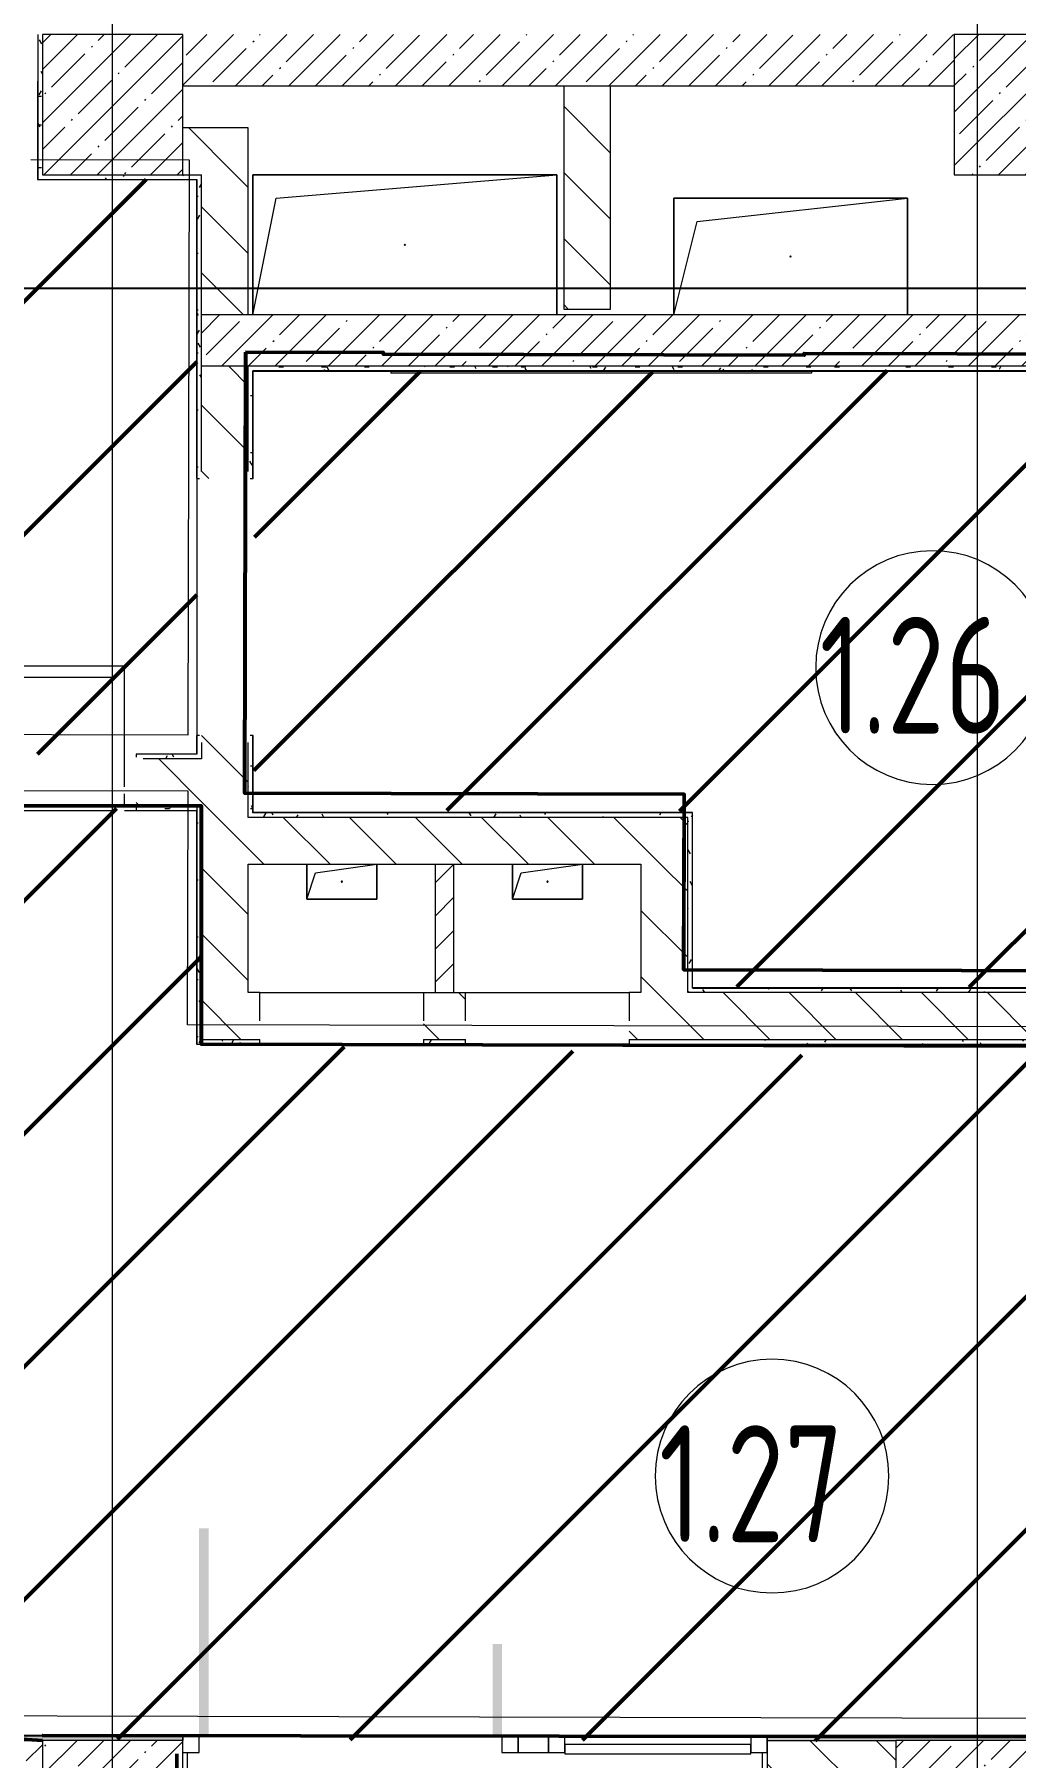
# Model space of a CAD drawing. Header units: millimetres. Extents: x -213547 to 415037, y -3642 to 106956.
# Drawn here: x 21940 to 26137, y 7691 to 15064 of the extents above; entities that cross this region are included whole.
import ezdxf

# ---------------------------------------------------------------- set-up
doc = ezdxf.new("R2010")
doc.units = ezdxf.units.MM
for name, color, linetype, lineweight in [('10)FK4', 3, 'Continuous', 50), ('2)CF1', 5, 'Continuous', 30), ('5.5) Перег WD5', 3, 'Continuous', 40), ('950 Штук CF1 CF13 CF1.3', 3, 'Continuous', 50), ('A-AREA-BNDY', 7, 'Continuous', 5), ('A-AREA-IDEN', 7, 'Continuous', 9), ('A-FLOR', 7, 'Continuous', 9), ('A-GENM', 7, 'Continuous', 9), ('A-GLAZ-CURT', 7, 'Continuous', 9), ('A-GLAZ-CURT-1', 7, 'Continuous', 5), ('A-GLAZ-CURT-2', 7, 'Continuous', 20), ('A-GLAZ-CWMG', 7, 'Continuous', 9), ('A-GLAZ-CWMG-1', 7, 'Continuous', 20), ('A-WALL', 7, 'Continuous', 5), ('I-WALL', 7, 'Continuous', 5), ('S-COLS', 7, 'Continuous', 9), ('S-COLS-1', 7, 'Continuous', 5), ('Оси', 7, 'Continuous', 9)]:
    doc.layers.add(name, color=color, linetype=linetype, lineweight=lineweight)
doc.layers.add('A-FLOR-PATT-1', color=7, linetype='Continuous', lineweight=9, true_color=0xeef6ff, transparency=0.5)
doc.layers.add('A-WALL-1', color=9, linetype='Continuous', lineweight=5, true_color=0x808080)
doc.layers.add('A-WALL-FNSH-1', color=9, linetype='Continuous', lineweight=5, true_color=0x808080)
doc.styles.add('ISOCPEUR_1', font='isocpeur.ttf', dxfattribs={"height": 350})
doc.styles.add('СПДС', font='ГОСТ тип А.ttf', dxfattribs={"width": 0.9})
doc.dimstyles.new('ISO-2_0_0_9К_Средний_округл2', dxfattribs={"dimscale": 304.8, "dimtxt": 199.196235, "dimasz": 0.492126, "dimexe": 0.393701, "dimexo": 0, "dimgap": 0, "dimtad": 1, "dimdec": 0, "dimrnd": 10, "dimzin": 0, "dimdsep": 46, "dimtxsty": 'ISOCPEUR_1', "dimblk1": 'OBLIQUE', "dimblk2": 'OBLIQUE', "dimsah": 1, "dimcen": 0.09, "dimdle": 0.393701, "dimazin": 0, "dimtfac": 1, "dimtdec": 4, "dimtix": 1, "dimtmove": 0, "dimatfit": 3, "dimfxl": 1, "dimtvp": 1, "dimtolj": 1, "dimtzin": 0, "dimarcsym": 2})
pattern_1 = [(45, (64.7, -136.06), (-114.04925, 114.04925), []), (45, (178.75, -136.06), (-114.04925, 114.04925), [201.612, -40.322, 6.706, -33.617])]
pattern_2 = [(135, (64.7, -136.06), (-141.4214, -141.4214), [])]
pattern_3 = [(0, (64.7, -136.06), (243.84, 60.96), [20.117, -162.763, 20.117, -162.763, -975.36]), (0, (64.7, -136.06), (243.84, 60.96), [-365.76, 20.117, -345.643, 20.117, -162.763, -426.72]), (0, (64.7, -136.06), (243.84, 60.96), [-914.4, 20.117, -101.803, 20.117, -284.683]), (120, (156.14, -105.58), (-174.71291, 180.69163), [20.117, -162.763, 20.117, -162.763, -975.36]), (120, (156.14, -105.58), (-174.71291, 180.69163), [-365.76, 20.117, -345.643, 20.117, -162.763, -426.72]), (120, (156.14, -105.58), (-174.71291, 180.69163), [-914.4, 20.117, -101.803, 20.117, -284.683]), (240, (186.62, 16.34), (-69.12709, -241.65163), [20.117, -162.763, 20.117, -162.763, -975.36]), (240, (186.62, 16.34), (-69.12709, -241.65163), [-365.76, 20.117, -345.643, 20.117, -162.763, -426.72]), (240, (186.62, 16.34), (-69.12709, -241.65163), [-914.4, 20.117, -101.803, 20.117, -284.683])]
pattern_4 = [(45, (20274.96, 10732.44), (-498.404, 498.404), [])]

# ---------------------------------------------------------------- blocks, each defined once
blk = doc.blocks.new('BSC_Колонна _Прямоугольная - 600х600-V18-Объем проектирования 1 этажа')
at = {"layer": 'S-COLS-1'}
h = blk.add_hatch(dxfattribs=at)
h.set_pattern_fill('FP_28', color=256, style=0, pattern_type=2)
h.set_pattern_definition([(45, (-25860, -7600), (-114.0493, 114.0493), []), (45, (-25745.95, -7600), (-114.0493, 114.0493), [201.613, -40.323, 6.706, -33.617])])
h.paths.add_polyline_path([(300, -300), (300, 300), (-300, 300), (-300, -300), (-110.8, -300)])
for p, q in [((300, 300), (-300, 300)), ((-300, 300), (-300, -300)), ((300, -300), (300, 300)), ((-300, -300), (300, -300))]:
    blk.add_line(p, q, dxfattribs=at)
blk = doc.blocks.new('BSC_Колонна _Прямоугольная - 600х600-V20-Объем проектирования 1 этажа')
at = {"layer": 'S-COLS-1'}
h = blk.add_hatch(dxfattribs=at)
h.set_pattern_fill('FP_30', color=256, style=0, pattern_type=2)
h.set_pattern_definition([(45, (-26110, -14900), (-114.04925, 114.04925), []), (45, (-25995.95, -14900), (-114.04925, 114.04925), [201.613, -40.323, 6.706, -33.617])])
h.paths.add_polyline_path([(300, -300), (300, 300), (-300, 300), (-300, -300)])
for p, q in [((300, 300), (-300, 300)), ((-300, 300), (-300, -300)), ((300, -300), (300, 300)), ((-300, -300), (300, -300))]:
    blk.add_line(p, q, dxfattribs=at)
blk = doc.blocks.new('BSC_Колонна _Прямоугольная - 600х600-V142-Объем проектирования 1 этажа')
at = {"layer": 'S-COLS-1'}
h = blk.add_hatch(dxfattribs=at)
h.set_pattern_fill('FP_144', color=256, style=0, pattern_type=2)
h.set_pattern_definition([(45, (-22210, -14900), (-114.0493, 114.0493), []), (45, (-22095.95, -14900), (-114.0493, 114.0493), [201.613, -40.323, 6.706, -33.617])])
h.paths.add_polyline_path([(160.9, -300), (300, -300), (300, 300), (-300, 300), (-300, -300)])
for p, q in [((300, 300), (-300, 300)), ((-300, 300), (-300, -300)), ((300, -300), (300, 300)), ((-300, -300), (300, -300))]:
    blk.add_line(p, q, dxfattribs=at)
blk = doc.blocks.new('BSC_Колонна _Прямоугольная - 600х600-V153-Объем проектирования 1 этажа')
at = {"layer": 'S-COLS-1'}
h = blk.add_hatch(dxfattribs=at)
h.set_pattern_fill('FP_155', color=256, style=0, pattern_type=2)
h.set_pattern_definition([(45, (-22210, -7600), (-114.0493, 114.0493), []), (45, (-22095.95, -7600), (-114.0493, 114.0493), [201.613, -40.323, 6.706, -33.617])])
h.paths.add_polyline_path([(160.9, -300), (300, -300), (300, 300), (-300, 300), (-300, -300)])
for p, q in [((300, 300), (-300, 300)), ((-300, 300), (-300, -300)), ((300, -300), (300, 300)), ((-300, -300), (300, -300))]:
    blk.add_line(p, q, dxfattribs=at)
blk = doc.blocks.new('GM_Отверстие прямоугольное _в плите_ - Отверстие-21955708-Объем проектирования 1 этажа')
at = {"layer": 'A-GENM'}
for p, q in [((-500, -250), (-500, 250)), ((-500, 250), (500, 250)), ((500, 250), (-500, 250)), ((-500, 250), (-500, -250)), ((-400, 150), (500, 250)), ((500, 250), (500, -250)), ((500, -250), (500, 250)), ((-500, -250), (-400, 150))]:
    blk.add_line(p, q, dxfattribs=at)
for start, end in [(360, 180), (180, 360)]:
    blk.add_arc((0, 0), 2.5, start, end, dxfattribs=at)
blk = doc.blocks.new('GM_Отверстие прямоугольное _в плите_ - Отверстие-21989797-Объем проектирования 1 этажа')
at = {"layer": 'A-GENM'}
for p, q in [((-650, -300), (-650, 300)), ((-650, 300), (650, 300)), ((650, 300), (-650, 300)), ((-650, 300), (-650, -300)), ((-550, 200), (650, 300)), ((650, 300), (650, -300)), ((650, -300), (650, 300)), ((-650, -300), (-550, 200))]:
    blk.add_line(p, q, dxfattribs=at)
for start, end in [(360, 180), (180, 360)]:
    blk.add_arc((0, 0), 2.5, start, end, dxfattribs=at)
blk = doc.blocks.new('GM_Отверстие прямоугольное _в плите_ - Отверстие-21620300-Объем проектирования 1 этажа')
at = {"layer": 'A-GENM'}
for p, q in [((-150, -75), (-150, 75)), ((-150, 75), (-150, -75)), ((-112.5, 37.5), (150, 75)), ((150, 75), (150, -75)), ((150, -75), (150, 75)), ((-150, -75), (-112.5, 37.5)), ((150, -75), (-150, -75)), ((-150, -75), (150, -75))]:
    blk.add_line(p, q, dxfattribs=at)
for start, end in [(360, 180), (180, 360)]:
    blk.add_arc((0, 0), 2.5, start, end, dxfattribs=at)
blk = doc.blocks.new('Прямоугольный импост - 50 x 70 мм-31700031-Объем проектирования 1 этажа')
at = {"layer": 'A-GLAZ-CWMG-1'}
for p, q in [((-70, 35), (0, 35)), ((-70, -35), (-70, 35)), ((0, 35), (0, -35)), ((0, -35), (-70, -35))]:
    blk.add_line(p, q, dxfattribs=at)
blk = doc.blocks.new('Системная панель - Стемалит - 40мм-31720939-Объем проектирования 1 этажа')
at = {"layer": 'A-GLAZ-CURT-2'}
for p, q in [((65, 35), (-65, 35)), ((-65, 35), (-65, -35)), ((65, -35), (65, 35)), ((-65, -35), (65, -35))]:
    blk.add_line(p, q, dxfattribs=at)
blk = doc.blocks.new('Прямоугольный импост - 50 x 70 мм-31687886-Объем проектирования 1 этажа')
at = {"layer": 'A-GLAZ-CWMG-1'}
for p, q in [((-35, 35), (35, 35)), ((-35, -35), (-35, 35)), ((35, 35), (35, -35)), ((35, -35), (-35, -35))]:
    blk.add_line(p, q, dxfattribs=at)
blk = doc.blocks.new('Прямоугольный импост - 50 x 70 мм-31701779-Объем проектирования 1 этажа')
at = {"layer": 'A-GLAZ-CWMG-1'}
for p, q in [((0, 35), (-70, 35)), ((-70, 35), (-70, -35)), ((-70, -35), (0, -35)), ((0, -35), (0, -17))]:
    blk.add_line(p, q, dxfattribs=at)
blk = doc.blocks.new('Системная панель - Стекло - 40мм-31720953-Объем проектирования 1 этажа')
at = {"layer": 'A-GLAZ-CURT-1'}
h = blk.add_hatch(dxfattribs=at)
h.set_pattern_fill('FP_193', color=256, style=0, pattern_type=2)
h.set_pattern_definition([(45, (-24742.5, -7683), (-565.685, 565.685), [400, -1200]), (45, (-25142.5, -7883), (-565.685, 565.685), [1200, -400]), (45, (-24342.5, -8083), (-565.685, 565.685), [400, -1200])])
h.paths.add_polyline_path([(-108.5, -40), (397.5, -40), (397.5, 0), (-397.5, 0), (-397.5, -40)])
at = {"layer": 'A-GLAZ-CURT-2'}
for p, q in [((397.5, 0), (-397.5, 0)), ((-397.5, 0), (-397.5, -40)), ((397.5, -40), (397.5, 0)), ((-397.5, -40), (397.5, -40))]:
    blk.add_line(p, q, dxfattribs=at)
blk = doc.blocks.new('Прямоугольный импост - 50 x 70 мм-31702100-Объем проектирования 1 этажа')
at = {"layer": 'A-GLAZ-CWMG-1'}
for p, q in [((-35, 35), (35, 35)), ((-35, -35), (-35, 35)), ((35, 35), (35, -35)), ((35, -35), (-35, -35))]:
    blk.add_line(p, q, dxfattribs=at)
blk = doc.blocks.new('Прямоугольный импост - 50 x 70 мм-31720914-Объем проектирования 1 этажа')
at = {"layer": 'A-GLAZ-CWMG'}
blk.add_line((24940, 7918), (24145, 7918), dxfattribs=at)
blk = doc.blocks.new('Марка_Помещения - Номер-25198446-Объем проектирования 1 этажа')
at = {"layer": 'A-AREA-IDEN'}
for start, end in [(360, 180), (180, 360)]:
    blk.add_arc((0, 0), 2.5, start, end, dxfattribs=at)
blk = doc.blocks.new('_Oblique')
at = {"color": 0, "linetype": 'ByBlock', "lineweight": -2}
blk.add_line((-0.5, -0.5), (0.5, 0.5), dxfattribs=at)
blk = doc.blocks.new('*D2015')
at = {"layer": '5.5) Перег WD5', "color": 0, "lineweight": -2, "transparency": 16777216}
for p, q in [((529.7, 14268.9), (529.7, 13858.4)), ((154.7, 13956.5), (154.7, 14098.4)), ((34.7, 13978.4), (529.7, 13978.4)), ((529.7, 13978.4), (53078.3, 13978.4))]:
    blk.add_line(p, q, dxfattribs=at)
at = {"layer": 'Defpoints', "color": 0, "transparency": 16777216}
for p in [(529.7, 14268.9), (154.7, 13956.5), (529.7, 13978.4)]:
    blk.add_point(p, dxfattribs=at)
at = {"layer": '5.5) Перег WD5', "color": 0, "lineweight": -2, "transparency": 16777216, "xscale": 304.8, "yscale": 304.8, "zscale": 304.8, "rotation": 180}
blk.add_blockref('_Oblique', (154.7, 13978.4), dxfattribs=at)
at = {"layer": '5.5) Перег WD5', "color": 0, "lineweight": -2, "transparency": 16777216, "xscale": 304.8, "yscale": 304.8, "zscale": 304.8}
blk.add_blockref('_Oblique', (529.7, 13978.4), dxfattribs=at)
at = {"layer": '5.5) Перег WD5', "color": 0, "lineweight": 25, "transparency": 16777216, "insert": (52518.3, 14445.1), "char_height": 350, "width": 455.087, "attachment_point": 1, "line_spacing_factor": 1.149209, "style": 'ISOCPEUR_1'}
blk.add_mtext('\\A1;380', dxfattribs=at)
blk = doc.blocks.new('*D2003')
at = {"layer": '5.5) Перег WD5', "color": 0, "lineweight": -2, "transparency": 16777216}
for p, q in [((6824.7, 15127.8), (6824.7, 15269.6)), ((7162.2, 14838.9), (7162.2, 15269.6)), ((6704.7, 15149.6), (7162.2, 15149.6)), ((7162.2, 15149.6), (62460.5, 15149.6))]:
    blk.add_line(p, q, dxfattribs=at)
at = {"layer": 'Defpoints', "color": 0, "transparency": 16777216}
for p in [(6824.7, 15127.8), (7162.2, 15149.6), (7162.2, 14838.9)]:
    blk.add_point(p, dxfattribs=at)
at = {"layer": '5.5) Перег WD5', "color": 0, "lineweight": -2, "transparency": 16777216, "xscale": 304.8, "yscale": 304.8, "zscale": 304.8, "rotation": 180}
blk.add_blockref('_Oblique', (6824.7, 15149.6), dxfattribs=at)
at = {"layer": '5.5) Перег WD5', "color": 0, "lineweight": -2, "transparency": 16777216, "xscale": 304.8, "yscale": 304.8, "zscale": 304.8}
blk.add_blockref('_Oblique', (7162.2, 15149.6), dxfattribs=at)
at = {"layer": '5.5) Перег WD5', "color": 0, "lineweight": 25, "transparency": 16777216, "insert": (61871.5, 15616.3), "char_height": 350, "width": 478.071, "attachment_point": 1, "line_spacing_factor": 1.149209, "style": 'ISOCPEUR_1'}
blk.add_mtext('\\A1;340', dxfattribs=at)

msp = doc.modelspace()

# ---------------------------------------------------------------- hatches: boundary and pattern name
at = {"layer": '2)CF1'}
h = msp.add_hatch(dxfattribs=at)
h.set_pattern_fill('ANSI31', color=256, scale=222)
h.paths.add_polyline_path([(21953.7, 14442.9), (20295.7, 14442.9), (20295.7, 14855), (21953.7, 14855)])
h = msp.add_hatch(dxfattribs=at)
h.set_pattern_fill('ANSI31', color=256, scale=222)
h.paths.add_polyline_path([(20295.7, 14442.9), (22634.7, 14442.9), (22634.7, 11984.9), (20295.7, 11984.9)])
h = msp.add_hatch(dxfattribs=at)
h.set_pattern_fill('ANSI31', color=256, scale=222)
h.paths.add_polyline_path([(27138.9, 12864.9), (27888.9, 12863.2), (27890.7, 13621.2), (25271.7, 13627.3), (25271.7, 13619.3), (23471.7, 13623.5), (22882.7, 13632.9), (22878.3, 11744.9), (24758.3, 11740.5), (24756.5, 10989.5), (27134.5, 10983.9)])
h = msp.add_hatch(dxfattribs=at)
h.set_pattern_fill('ANSI31', color=256, scale=222)
h.set_pattern_definition(pattern_4)
h.paths.add_polyline_path([(20275.9, 10633.5), (20275.9, 7774), (28060.4, 7755.7), (28060.4, 10644), (22654.7, 10742.9), (22655.6, 11754.4), (20296.6, 11733.4)])
at = {"layer": '950 Штук CF1 CF13 CF1.3'}
h = msp.add_hatch(dxfattribs=at)
h.set_pattern_fill('ANSI31', color=256, scale=222)
h.paths.add_polyline_path([(21953.7, 14442.9), (20295.7, 14442.9), (20295.7, 14855), (21953.7, 14855)])
h = msp.add_hatch(dxfattribs=at)
h.set_pattern_fill('ANSI31', color=256, scale=222)
h.paths.add_polyline_path([(20295.7, 14442.9), (22634.7, 14442.9), (22634.7, 11984.9), (20295.7, 11984.9)])
h = msp.add_hatch(dxfattribs=at)
h.set_pattern_fill('ANSI31', color=256, scale=222)
h.paths.add_polyline_path([(27138.9, 12864.9), (27888.9, 12863.2), (27890.7, 13621.2), (25271.7, 13627.3), (25271.7, 13619.3), (23471.7, 13623.5), (22882.7, 13632.9), (22878.3, 11744.9), (24758.3, 11740.5), (24756.5, 10989.5), (27134.5, 10983.9)])
h = msp.add_hatch(dxfattribs=at)
h.set_pattern_fill('ANSI31', color=256, scale=222)
h.set_pattern_definition(pattern_4)
h.paths.add_polyline_path([(20275.9, 10633.5), (20275.9, 7774), (28060.4, 7755.7), (28060.4, 10644), (22654.7, 10742.9), (22655.6, 11754.4), (20296.6, 11733.4)])
at = {"layer": 'A-FLOR-PATT-1'}
h = msp.add_hatch(color=256, dxfattribs=at)
h.paths.add_polyline_path([(30384.7, 7783.9), (30382.8, 8624.1), (30364.7, 8626), (30364.7, 7783.9)])
h.paths.add_polyline_path([(23899.7, 7783.9), (23939.7, 7783.9), (23939.7, 8176.9), (23899.7, 8176.9)])
h.paths.add_polyline_path([(22684.7, 7783.9), (22684.7, 8671.9), (22644.7, 8671.9), (22644.7, 7783.9)])
h.paths.add_polyline_path([(38231.3, 7883.9), (38584.7, 7883.9), (38584.7, 7928.9), (37609.2, 7928.9), (37609.2, 7883.9), (38034.7, 7883.9)])
h.paths.add_polyline_path([(38168.2, 9873.9), (38584.7, 9873.9), (38584.7, 9918.9), (37609.2, 9918.9), (37609.2, 9873.9), (38034.7, 9873.9)])
h = msp.add_hatch(color=256, dxfattribs=at)
h.paths.add_polyline_path([(23939.7, 7776.9), (23939.7, 7783.9), (23899.7, 7781.9), (23899.7, 7776.9)])
h.paths.add_polyline_path([(22644.7, 7776.9), (22684.7, 7776.9), (22684.7, 7783.9), (22644.7, 7781.9)])
at = {"layer": 'I-WALL'}
h = msp.add_hatch(dxfattribs=at)
h.set_pattern_fill('FP_191', color=256, style=0, pattern_type=2)
h.set_pattern_definition(pattern_3)
h.paths.add_polyline_path([(21954.7, 14443.9), (21974.7, 14443.9), (21974.7, 15073.9), (21954.7, 15073.9), (21954.7, 14463.9)])
h = msp.add_hatch(dxfattribs=at)
h.set_pattern_fill('FP_1', color=256, style=0, pattern_type=2)
h.set_pattern_definition(pattern_1)
h.paths.add_polyline_path([(30854.7, 14843.9), (33074.7, 14843.9), (33074.7, 15063.9), (30674.7, 15063.9), (30674.7, 14843.9), (30694.7, 14843.9)])
h.paths.add_polyline_path([(24503.2, 14843.9), (25874.7, 14843.9), (25874.7, 15063.9), (22574.7, 15063.9), (22574.7, 14843.9), (24498.7, 14843.9)])
h.paths.add_polyline_path([(30054.7, 14843.9), (30074.7, 14843.9), (30074.7, 15063.9), (26474.7, 15063.9), (26474.7, 14843.9), (28844.7, 14843.9)])
h = msp.add_hatch(dxfattribs=at)
h.set_pattern_fill('FP_23', color=256, style=0, pattern_type=2)
h.set_pattern_definition(pattern_2)
h.paths.add_polyline_path([(24404.7, 13888.9), (24404.7, 14843.9), (24204.7, 14843.9), (24204.7, 13888.9)])
h = msp.add_hatch(dxfattribs=at)
h.set_pattern_fill('FP_23', color=256, style=0, pattern_type=2)
h.set_pattern_definition(pattern_2)
h.paths.add_polyline_path([(22725.9, 14463.9), (22854.7, 14463.9), (22854.7, 14663.9), (22574.7, 14663.9), (22574.7, 14463.9), (22654.7, 14463.9)])
h = msp.add_hatch(dxfattribs=at)
h.set_pattern_fill('FP_191', color=256, style=0, pattern_type=2)
h.set_pattern_definition(pattern_3)
h.paths.add_polyline_path([(21974.7, 14443.9), (22634.7, 14444.9), (22654.7, 14463.9), (21974.7, 14463.9)])
h.paths.add_polyline_path([(22654.7, 14443.9), (22654.7, 14463.9), (22634.7, 14443.9)])
h = msp.add_hatch(dxfattribs=at)
h.set_pattern_fill('FP_23', color=256, style=0, pattern_type=2)
h.set_pattern_definition(pattern_2)
h.paths.add_polyline_path([(22854.7, 13863.9), (22854.7, 14463.9), (22654.7, 14463.9), (22654.7, 13863.9)])
h = msp.add_hatch(dxfattribs=at)
h.set_pattern_fill('FP_191', color=256, style=0, pattern_type=2)
h.set_pattern_definition(pattern_3)
h.paths.add_polyline_path([(22654.7, 11963.9), (22654.7, 12033.9), (22646.7, 12033.9), (22646.7, 12063.9), (22634.7, 12063.9), (22635.7, 11983.9)])
h.paths.add_polyline_path([(22634.7, 11963.9), (22654.7, 11963.9), (22634.7, 11983.9)])
h.paths.add_polyline_path([(22634.7, 13163.9), (22646.7, 13163.9), (22646.7, 13193.9), (22654.7, 13193.9), (22654.7, 14443.9), (22634.7, 14443.9), (22634.7, 13604)])
h = msp.add_hatch(dxfattribs=at)
h.set_pattern_fill('FP_1', color=256, style=0, pattern_type=2)
h.set_pattern_definition(pattern_1)
h.paths.add_polyline_path([(27904.7, 13643.9), (30854.7, 13643.9), (30854.7, 13863.9), (22654.7, 13863.9), (22654.7, 13643.9), (27884.7, 13643.9)])
h = msp.add_hatch(dxfattribs=at)
h.set_pattern_fill('FP_23', color=256, style=0, pattern_type=2)
h.set_pattern_definition(pattern_2)
h.paths.add_polyline_path([(22654.7, 10763.9), (22854.7, 10763.9), (22854.7, 12063.9), (22654.7, 12063.9), (22654.7, 11516.5)])
h.paths.add_polyline_path([(22654.7, 13163.9), (22854.7, 13163.9), (22854.7, 13643.9), (22654.7, 13643.9), (22654.7, 13193.9)])
h = msp.add_hatch(dxfattribs=at)
h.set_pattern_fill('FP_191', color=256, style=0, pattern_type=2)
h.set_pattern_definition(pattern_3)
h.paths.add_polyline_path([(22874.7, 11733.9), (22874.7, 12063.9), (22862.7, 12063.9), (22862.7, 12033.9), (22854.7, 12033.9), (22854.7, 11733.9)])
h.paths.add_polyline_path([(22874.7, 13163.9), (22874.7, 13643.9), (22854.7, 13643.9), (22856, 13193.9), (22862.7, 13193.9), (22862.7, 13163.9)])
h = msp.add_hatch(dxfattribs=at)
h.set_pattern_fill('FP_191', color=256, style=0, pattern_type=2)
h.set_pattern_definition(pattern_3)
h.paths.add_polyline_path([(27904.7, 13623.9), (27904.7, 13643.9), (27884.7, 13623.9)])
h.paths.add_polyline_path([(26561.7, 13623.9), (27884.7, 13624.9), (27904.7, 13643.9), (22874.7, 13643.9), (22875.7, 13623.9), (25264.7, 13623.9)])
h = msp.add_hatch(dxfattribs=at)
h.set_pattern_fill('FP_191', color=256, style=0, pattern_type=2)
h.set_pattern_definition(pattern_3)
h.paths.add_polyline_path([(22435.6, 11963.9), (22634.7, 11963.9), (22634.4, 11983.9), (22374.7, 11983.9), (22374.7, 11971.9), (22404.7, 11971.9), (22404.7, 11963.9)])
h.paths.add_polyline_path([(20372.5, 11963.9), (20444.7, 11963.9), (20444.7, 11971.9), (20474.7, 11971.9), (20474.7, 11983.9), (20294.7, 11983), (20274.7, 11963.9), (20294.7, 11963.9)])
h.paths.add_polyline_path([(20274.7, 11963.9), (20294.7, 11983.9), (20274.7, 11983.9)])
h = msp.add_hatch(dxfattribs=at)
h.set_pattern_fill('FP_23', color=256, style=0, pattern_type=2)
h.set_pattern_definition(pattern_2)
h.paths.add_polyline_path([(22435.6, 11763.9), (22654.7, 11763.9), (22654.7, 11963.9), (22374.7, 11963.9), (22374.7, 11763.9), (22404.7, 11763.9)])
h.paths.add_polyline_path([(20307, 11763.9), (20474.7, 11763.9), (20474.7, 11963.9), (20274.7, 11963.9), (20274.7, 11763.9), (20294.7, 11763.9)])
h = msp.add_hatch(dxfattribs=at)
h.set_pattern_fill('FP_191', color=256, style=0, pattern_type=2)
h.set_pattern_definition(pattern_3)
h.paths.add_polyline_path([(22435.6, 11743.9), (22633.7, 11743.9), (22634.3, 11763.9), (22404.7, 11761.6), (22404.7, 11755.9), (22374.7, 11755.9), (22374.7, 11743.9), (22404.7, 11743.9)])
h.paths.add_polyline_path([(20294.7, 11743.9), (20474.7, 11743.9), (20474.7, 11755.9), (20444.7, 11755.9), (20444.7, 11763.9), (20284.7, 11763.9), (20284.7, 11743.9)])
h = msp.add_hatch(dxfattribs=at)
h.set_pattern_fill('FP_191', color=256, style=0, pattern_type=2)
h.set_pattern_definition(pattern_3)
h.paths.add_polyline_path([(22634.7, 10763.9), (22654.7, 10763.9), (22654.7, 11763.9), (22634.7, 11763.9), (22634.7, 10963.9)])
h = msp.add_hatch(dxfattribs=at)
h.set_pattern_fill('FP_191', color=256, style=0, pattern_type=2)
h.set_pattern_definition(pattern_3)
h.paths.add_polyline_path([(24734.7, 11713.9), (24734.7, 11733.9), (22874.7, 11733), (22854.7, 11713.9), (24695.1, 11713.9)])
h.paths.add_polyline_path([(22854.7, 11713.9), (22874.7, 11733.9), (22854.7, 11733.9)])
h = msp.add_hatch(dxfattribs=at)
h.set_pattern_fill('FP_191', color=256, style=0, pattern_type=2)
h.set_pattern_definition(pattern_3)
h.paths.add_polyline_path([(24754.7, 10983.9), (24754.7, 11733.9), (24734.7, 11733.9), (24734.7, 10983.9)])
h = msp.add_hatch(dxfattribs=at)
h.set_pattern_fill('FP_23', color=256, style=0, pattern_type=2)
h.set_pattern_definition(pattern_2)
h.paths.add_polyline_path([(22854.7, 11513.9), (24734.7, 11513.9), (24734.7, 11713.9), (22854.7, 11713.9), (22854.7, 11516.5)])
h = msp.add_hatch(dxfattribs=at)
h.set_pattern_fill('FP_22', color=256, style=0, pattern_type=2)
h.set_pattern_definition([(45, (64.7, -136.06), (-70.71068, 70.71068), [])])
h.paths.add_polyline_path([(23734.7, 10963.9), (23734.7, 11513.9), (23654.7, 11513.9), (23654.7, 10963.9)])
h = msp.add_hatch(dxfattribs=at)
h.set_pattern_fill('FP_23', color=256, style=0, pattern_type=2)
h.set_pattern_definition(pattern_2)
h.paths.add_polyline_path([(24534.7, 10963.9), (24734.7, 10963.9), (24734.7, 11513.9), (24534.7, 11513.9), (24534.7, 10983.9)])
h = msp.add_hatch(dxfattribs=at)
h.set_pattern_fill('FP_23', color=256, style=0, pattern_type=2)
h.set_pattern_definition(pattern_2)
h.paths.add_polyline_path([(27134.7, 10763.9), (27904.7, 10763.9), (27904.7, 10963.9), (24484.7, 10963.9), (24484.7, 10763.9), (26561.7, 10763.9)])
h.paths.add_polyline_path([(23654.7, 10763.9), (23784.7, 10763.9), (23784.7, 10963.9), (23604.7, 10963.9), (23604.7, 10763.9)])
h.paths.add_polyline_path([(22904.7, 10763.9), (22904.7, 10963.9), (22854.7, 10963.9), (22854.7, 10763.9)])
h = msp.add_hatch(dxfattribs=at)
h.set_pattern_fill('FP_191', color=256, style=0, pattern_type=2)
h.set_pattern_definition(pattern_3)
h.paths.add_polyline_path([(26561.7, 10963.9), (27154.7, 10963.9), (27132.6, 10983.9), (24754.7, 10983), (24734.7, 10963.9), (26324.8, 10963.9)])
h.paths.add_polyline_path([(24734.7, 10963.9), (24754.7, 10983.9), (24734.7, 10983.9)])
h.paths.add_polyline_path([(27154.7, 10963.9), (27154.7, 10983.9), (27134.7, 10983.9)])
h = msp.add_hatch(dxfattribs=at)
h.set_pattern_fill('FP_191', color=256, style=0, pattern_type=2)
h.set_pattern_definition(pattern_3)
h.paths.add_polyline_path([(26286.2, 10743.9), (28104.7, 10743.9), (28104.7, 10763.9), (24484.7, 10763.9), (24484.7, 10743.9), (26213, 10743.9)])
h.paths.add_polyline_path([(23784.7, 10743.9), (23784.7, 10763.9), (23604.7, 10763.9), (23604.7, 10743.9), (23734.7, 10743.9)])
h.paths.add_polyline_path([(22655.1, 10743.9), (22904.7, 10743.9), (22904.7, 10763.9), (22634.7, 10763.9), (22634.7, 10743.9), (22654.7, 10743.9)])
h = msp.add_hatch(dxfattribs=at)
h.set_pattern_fill('FP_1', color=256, style=0, pattern_type=2)
h.set_pattern_definition(pattern_1)
h.paths.add_polyline_path([(20554.7, 7543.9), (21974.7, 7543.9), (21974.7, 7763.9), (18549.7, 7763.9), (18549.7, 7543.9), (20372.5, 7543.9)])
h.paths.add_polyline_path([(17569.7, 7543.9), (17599.7, 7543.9), (17599.7, 7763.9), (17324.7, 7763.9), (17324.7, 7543.9), (17344.7, 7543.9)])
h = msp.add_hatch(dxfattribs=at)
h.set_pattern_fill('FP_191', color=256, style=0, pattern_type=2)
h.set_pattern_definition(pattern_3)
h.paths.add_polyline_path([(29474.4, 7763.9), (30274.7, 7763.9), (30274.7, 7783.9), (25074.7, 7783.9), (25074.7, 7763.9), (29274.4, 7763.9)])
h.paths.add_polyline_path([(38554.7, 7763.9), (38604.7, 7763.9), (38604.7, 7783.9), (32774.7, 7783.9), (32774.7, 7763.9), (38534.6, 7763.9)])
h.paths.add_polyline_path([(22435.6, 7763.9), (22574.7, 7763.9), (22574.7, 7783.9), (20284.7, 7783.9), (20284.7, 7763.9), (21974.7, 7763.9)])
h = msp.add_hatch(dxfattribs=at)
h.set_pattern_fill('FP_23', color=256, style=0, pattern_type=2)
h.set_pattern_definition(pattern_2)
h.paths.add_polyline_path([(25154.7, 7563.9), (25624.7, 7563.9), (25624.7, 7763.9), (25074.7, 7763.9), (25074.7, 7563.9)])

# ---------------------------------------------------------------- linework, layer by layer
at = {"layer": '10)FK4'}
for points in [[(21973.7, 7763.9), (20293.7, 7872.9), (20273.7, 11763.9), (22653.7, 11763.9), (22653.7, 10742.9), (28065.2, 10730.2), (28065.2, 13622.9), (34294.7, 13622.9), (34273.7, 22867.9), (38373.7, 22824.2)], [(21974.7, 7763.9), (20294.7, 7872.9), (20274.7, 11763.9), (22654.7, 11763.9), (22654.7, 10742.9), (28066.2, 10730.2), (28066.2, 13622.9), (34295.7, 13622.9), (34274.7, 22867.9), (38374.7, 22824.2)], [(38553.7, 7763.9), (21973.7, 7784.9)], [(38554.7, 7763.9), (21974.7, 7784.9)], [(20794.7, 7522.9), (21907.7, 7520.3), (21907.7, 7163.9), (22548.9, 7162.4), (22548.9, 7706.9)]]:
    msp.add_lwpolyline(points, dxfattribs=at)
at = {"layer": '10)FK4', "flags": 128}
for points in [[(22843.4, 13704.9), (22839, 11816.9), (24719, 11812.5), (24717.2, 11061.5), (27095.2, 11055.9), (27099.6, 12936.9), (27849.6, 12935.1), (27851.4, 13693.1), (25232.4, 13699.3), (25232.4, 13691.3), (23432.4, 13695.5), (23432.4, 13703.5)], [(22844.2, 13704.9), (22839.8, 11816.9), (24719.8, 11812.5), (24718, 11061.5), (27096, 11055.9), (27100.4, 12936.9), (27850.4, 12935.1), (27852.2, 13693.1), (25233.2, 13699.3), (25233.2, 13691.3), (23433.2, 13695.5), (23433.2, 13703.5)]]:
    msp.add_lwpolyline(points, close=True, dxfattribs=at)
at = {"layer": 'A-AREA-BNDY', "flags": 128}
msp.add_lwpolyline([(20260.4, 12072.9), (22598.4, 12067.5), (22604.1, 14525.5), (21924.1, 14527)], dxfattribs=at)
msp.add_lwpolyline([(28059.5, 7854.6), (28066.4, 10812.6), (22595.5, 10825.5), (22597.8, 11825.5), (20259.8, 11830.9), (20257.5, 10851.9), (20236.5, 10842), (20229.5, 7873)], close=True, dxfattribs=at)
at = {"layer": 'A-FLOR'}
for p, q in [((21954.7, 15063.9), (21954.7, 14443.9)), ((21954.7, 14443.9), (22633.7, 14443.9)), ((22634.7, 14443.9), (22634.7, 11984.9)), ((22874.7, 13163.9), (22874.7, 13623.9)), ((22875.7, 13623.9), (27883.7, 13623.9)), ((22634.7, 13163.9), (22646.7, 13163.9)), ((22862.7, 13163.9), (22874.7, 13163.9)), ((20509.3, 12362.8), (22324.5, 12362.8)), ((22324.5, 12362.8), (22324.5, 11843.9)), ((22274.5, 12312.8), (20559.3, 12312.8)), ((22274.5, 11762.8), (22274.5, 12312.8)), ((22874.7, 12063.9), (22862.7, 12063.9)), ((22874.7, 11733.9), (22874.7, 12063.9)), ((22324.5, 11813.9), (22324.5, 11763.9)), ((20574.7, 11743.9), (22274.7, 11743.9)), ((22324.7, 11743.9), (22633.7, 11743.9)), ((22634.7, 11763.9), (22634.7, 10743.9)), ((24754.7, 11733.9), (22875.7, 11733.9)), ((24754.7, 10983.9), (24754.7, 11733.9)), ((27133.7, 10983.9), (24755.7, 10983.9)), ((22634.7, 10743.9), (22954.7, 10743.9)), ((23604.7, 10743.9), (22994.7, 10743.9)), ((23834.7, 10743.9), (23604.7, 10743.9)), ((23874.7, 10743.9), (28124.7, 10743.9)), ((20275, 7783.9), (30274.7, 7783.9)), ((22594.7, 7143.9), (22594.7, 7711.9)), ((25054.7, 6834.9), (25054.7, 7711.9))]:
    msp.add_line(p, q, dxfattribs=at)
at = {"layer": 'A-WALL'}
for p, q in [((22633.7, 14443.9), (22634.7, 14443.9)), ((22654.7, 13193.9), (22654.7, 13643.9)), ((27884.7, 13623.9), (22874.7, 13623.9)), ((22654.7, 12033.9), (22654.7, 11963.9)), ((22634.7, 11983.9), (22374.7, 11983.9)), ((22634.7, 11984.9), (22634.7, 11983.9)), ((23604.7, 10963.9), (23784.7, 10963.9))]:
    msp.add_line(p, q, dxfattribs=at)
at = {"layer": 'A-WALL-1'}
for p, q in [((22574.7, 14843.9), (25874.7, 14843.9)), ((24204.7, 14843.9), (24204.7, 13888.9)), ((24404.7, 13888.9), (24404.7, 14843.9)), ((22854.7, 14663.9), (22574.7, 14663.9)), ((22854.7, 13863.9), (22854.7, 14663.9)), ((22574.7, 14463.9), (22654.7, 14463.9)), ((22654.7, 13643.9), (22654.7, 14463.9)), ((30854.7, 13863.9), (22654.7, 13863.9)), ((24204.7, 13888.9), (24404.7, 13888.9)), ((34274.7, 13643.9), (22654.7, 13643.9)), ((22854.7, 13193.9), (22854.7, 13643.9)), ((22646.7, 12063.9), (22634.7, 12063.9)), ((22854.7, 11713.9), (22854.7, 12033.9)), ((22374.7, 11983.9), (22374.7, 11971.9)), ((22654.7, 11963.9), (22404.7, 11963.9)), ((22374.7, 11755.9), (22374.7, 11743.9)), ((22404.7, 11763.9), (22654.7, 11763.9)), ((22654.7, 11763.9), (22404.7, 11763.9)), ((22633.7, 11743.9), (22634.7, 11743.9)), ((22654.7, 10763.9), (22654.7, 11763.9)), ((22875.7, 11733.9), (22874.7, 11733.9)), ((24734.7, 11713.9), (22854.7, 11713.9)), ((24734.7, 10963.9), (24734.7, 11713.9)), ((22854.7, 11513.9), (24534.7, 11513.9)), ((22854.7, 10963.9), (22854.7, 11513.9)), ((23654.7, 11513.9), (23654.7, 10963.9)), ((23734.7, 10963.9), (23734.7, 11513.9)), ((24534.7, 11513.9), (24534.7, 10963.9)), ((22904.7, 10963.9), (22854.7, 10963.9)), ((22904.7, 10843.9), (22904.7, 10963.9)), ((23604.7, 10963.9), (23604.7, 10843.9)), ((23784.7, 10843.9), (23784.7, 10963.9)), ((24534.7, 10963.9), (24484.7, 10963.9)), ((24484.7, 10963.9), (24484.7, 10843.9)), ((27154.7, 10963.9), (24734.7, 10963.9)), ((27134.7, 10983.9), (24754.7, 10983.9)), ((22654.7, 10763.9), (22904.7, 10763.9)), ((22904.7, 10743.9), (22904.7, 10763.9)), ((23604.7, 10763.9), (23784.7, 10763.9)), ((23604.7, 10763.9), (23604.7, 10743.9)), ((23784.7, 10743.9), (23784.7, 10763.9)), ((24484.7, 10763.9), (28104.7, 10763.9)), ((24484.7, 10763.9), (24484.7, 10743.9)), ((18579.7, 7763.9), (21974.7, 7763.9)), ((22574.7, 7763.9), (22574.7, 7783.9)), ((25074.7, 7783.9), (25074.7, 6853.9)), ((25074.7, 7763.9), (25624.7, 7763.9))]:
    msp.add_line(p, q, dxfattribs=at)
at = {"layer": 'A-WALL-FNSH-1'}
for p, q in [((21954.7, 14863.9), (21953.7, 14863.9)), ((21953.7, 14863.9), (21953.7, 14442.9)), ((21953.7, 14442.9), (22633.7, 14442.9)), ((22633.7, 14442.9), (22633.7, 13163.9)), ((22875.7, 13163.9), (22875.7, 13622.9)), ((22875.7, 13622.9), (23464.7, 13622.9)), ((23464.7, 13622.9), (23464.7, 13623.9)), ((25264.7, 13623.9), (25264.7, 13622.9)), ((25264.7, 13622.9), (27883.7, 13622.9)), ((22633.7, 13163.9), (22634.7, 13163.9)), ((22874.7, 13163.9), (22875.7, 13163.9)), ((22634.7, 12063.9), (22633.7, 12063.9)), ((22633.7, 12063.9), (22633.7, 11984.9)), ((22875.7, 12063.9), (22874.7, 12063.9)), ((22875.7, 11734.9), (22875.7, 12063.9)), ((22633.7, 11984.9), (22374.7, 11984.9)), ((22374.7, 11984.9), (22374.7, 11983.9)), ((22374.7, 11743.9), (22374.7, 11742.9)), ((22374.7, 11742.9), (22633.7, 11742.9)), ((22633.7, 11742.9), (22633.7, 10742.9)), ((24755.7, 11734.9), (22875.7, 11734.9)), ((24755.7, 10982.9), (24755.7, 11734.9)), ((24755.7, 10982.9), (27133.7, 10982.9)), ((22633.7, 10742.9), (22904.7, 10742.9)), ((22904.7, 10742.9), (22904.7, 10743.9)), ((23604.7, 10743.9), (23604.7, 10742.9)), ((23604.7, 10742.9), (23784.7, 10742.9)), ((23784.7, 10742.9), (23784.7, 10743.9)), ((24484.7, 10743.9), (24484.7, 10742.9)), ((24484.7, 10742.9), (28125.7, 10742.9)), ((22574.7, 7784.9), (20274.7, 7784.9)), ((22574.7, 7783.9), (22574.7, 7784.9)), ((30274.7, 7784.9), (25074.7, 7784.9)), ((25074.7, 7784.9), (25074.7, 7783.9))]:
    msp.add_line(p, q, dxfattribs=at)
at = {"layer": 'I-WALL'}
for p, q in [((23464.7, 13622.9), (25264.7, 13622.9)), ((23464.7, 13622.9), (23464.7, 13614.9)), ((25264.7, 13614.9), (23464.7, 13614.9)), ((25264.7, 13622.9), (25264.7, 13614.9)), ((22904.7, 10963.9), (23604.7, 10963.9)), ((23784.7, 10963.9), (24484.7, 10963.9)), ((22954.7, 10742.9), (22904.7, 10742.9)), ((23604.7, 10742.9), (22994.7, 10742.9)), ((23834.7, 10742.9), (23784.7, 10742.9)), ((24484.7, 10742.9), (23874.7, 10742.9))]:
    msp.add_line(p, q, dxfattribs=at)
at = {"layer": 'Оси'}
for points in [[(22274.7, -2042.3), (22274.7, 2957.7), (22274.7, 22262), (22274.7, 27262)], [(25974.7, -2042.3), (25974.7, 2957.7), (25974.7, 22262), (25974.7, 27262)]]:
    msp.add_lwpolyline(points, dxfattribs=at)

# ---------------------------------------------------------------- block references
at = {"layer": 'A-AREA-IDEN', "xscale": 199.9999999999999, "yscale": 199.9999999999999, "zscale": 199.9999999999999}
for p in [(25782.1, 12354.8), (25095.4, 8895.2)]:
    msp.add_blockref('Марка_Помещения - Номер-25198446-Объем проектирования 1 этажа', p, dxfattribs=at)
at = {"layer": 'A-GENM'}
for name, p in [('GM_Отверстие прямоугольное _в плите_ - Отверстие-21989797-Объем проектирования 1 этажа', (23524.7, 14163.9)), ('GM_Отверстие прямоугольное _в плите_ - Отверстие-21955708-Объем проектирования 1 этажа', (25174.7, 14113.9)), ('GM_Отверстие прямоугольное _в плите_ - Отверстие-21620300-Объем проектирования 1 этажа', (23254.7, 11438.9)), ('GM_Отверстие прямоугольное _в плите_ - Отверстие-21620300-Объем проектирования 1 этажа', (24134.7, 11438.9))]:
    msp.add_blockref(name, p, dxfattribs=at)
at = {"layer": 'A-GLAZ-CURT'}
for name, p in [('Системная панель - Стемалит - 40мм-31720939-Объем проектирования 1 этажа', (24074.7, 7746.9)), ('Системная панель - Стекло - 40мм-31720953-Объем проектирования 1 этажа', (24607.2, 7746.9))]:
    msp.add_blockref(name, p, dxfattribs=at)
at = {"layer": 'A-GLAZ-CWMG', "rotation": 180}
msp.add_blockref('Прямоугольный импост - 50 x 70 мм-31701779-Объем проектирования 1 этажа', (22574.7, 7746.9), dxfattribs=at)
at = {"layer": 'A-GLAZ-CWMG', "extrusion": (0, 0, -1), "rotation": 180}
for name, p in [('Прямоугольный импост - 50 x 70 мм-31687886-Объем проектирования 1 этажа', (-23974.7, 7746.9)), ('Прямоугольный импост - 50 x 70 мм-31702100-Объем проектирования 1 этажа', (-24174.7, 7746.9)), ('Прямоугольный импост - 50 x 70 мм-31700031-Объем проектирования 1 этажа', (-25074.7, 7746.9))]:
    msp.add_blockref(name, p, dxfattribs=at)
at = {"layer": 'A-GLAZ-CWMG'}
msp.add_blockref('Прямоугольный импост - 50 x 70 мм-31720914-Объем проектирования 1 этажа', (64.7, -136.1), dxfattribs=at)
at = {"layer": 'S-COLS'}
for name, p in [('BSC_Колонна _Прямоугольная - 600х600-V142-Объем проектирования 1 этажа', (22274.7, 14763.9)), ('BSC_Колонна _Прямоугольная - 600х600-V20-Объем проектирования 1 этажа', (26174.7, 14763.9)), ('BSC_Колонна _Прямоугольная - 600х600-V153-Объем проектирования 1 этажа', (22274.7, 7463.9)), ('BSC_Колонна _Прямоугольная - 600х600-V18-Объем проектирования 1 этажа', (25924.7, 7463.9))]:
    msp.add_blockref(name, p, dxfattribs=at)

# ---------------------------------------------------------------- texts
at = {"layer": 'A-AREA-IDEN', "char_height": 500, "width": 1212.151, "attachment_point": 1, "style": 'СПДС'}
for s, insert in [('1.26', (25298.3, 12572)), ('1.27', (24611.7, 9112.4))]:
    msp.add_mtext(s, dxfattribs=dict(at, insert=insert))

# ---------------------------------------------------------------- dimensions: what is measured, and where the dimension line sits
at = {"layer": '5.5) Перег WD5', "color": 18, "lineweight": 25, "true_color": 0x000000}
for base, p1, p2, override, picture, middle in [((7162.2018714, 15149.6492175), (6824.7018714, 15127.7574188), (7162.2018714, 14838.9378314), {"dimasz": 1, "dimpost": '<>', "dimtxsty": 'ISOCPEUR_1', "dimfxl": 444.21054}, '*D2003', (62110.5131011, 15149.6492175)), ((529.7, 13978.4), (154.7, 13956.5), (529.7, 14268.9), {"dimasz": 1, "dimpost": '<>', "dimtxsty": 'ISOCPEUR_1', "dimfxl": 488.106003}, '*D2015', (52745.8, 13978.4))]:
    dim = msp.add_linear_dim(base=base, p1=p1, p2=p2, dimstyle='ISO-2_0_0_9К_Средний_округл2', override=override, dxfattribs=at)
    dim.commit()
    dim.dimension.update_dxf_attribs({"geometry": picture, "text_midpoint": middle, "dimtype": 160})

doc.saveas('drawing.dxf')
